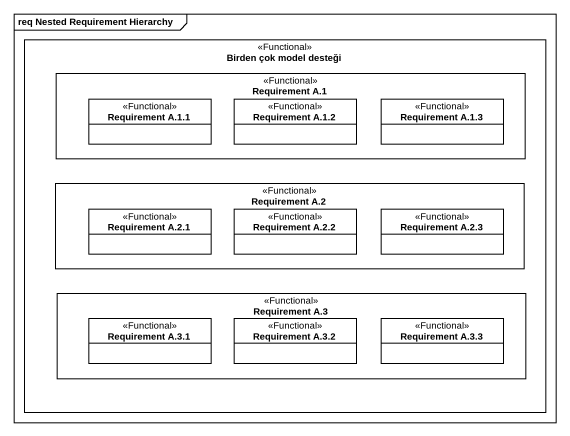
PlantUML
@startuml
mainframe req Nested Requirement Hierarchy
hide circle
hide empty members
rectangle "Birden çok model desteği" as Birden_çok_model_desteği <<Functional>> {
  rectangle "Requirement A.1" as Requirement_A_1 <<Functional>> {
    class "Requirement A.1.1" as Requirement_A_1_1 <<Functional>>
    class "Requirement A.1.2" as Requirement_A_1_2 <<Functional>>
    class "Requirement A.1.3" as Requirement_A_1_3 <<Functional>>
  }
  rectangle "Requirement A.2" as Requirement_A_2 <<Functional>> {
    class "Requirement A.2.1" as Requirement_A_2_1 <<Functional>>
    class "Requirement A.2.2" as Requirement_A_2_2 <<Functional>>
    class "Requirement A.2.3" as Requirement_A_2_3 <<Functional>>
  }
  rectangle "Requirement A.3" as Requirement_A_3 <<Functional>> {
    class "Requirement A.3.1" as Requirement_A_3_1 <<Functional>>
    class "Requirement A.3.2" as Requirement_A_3_2 <<Functional>>
    class "Requirement A.3.3" as Requirement_A_3_3 <<Functional>>
  }
}
@enduml
